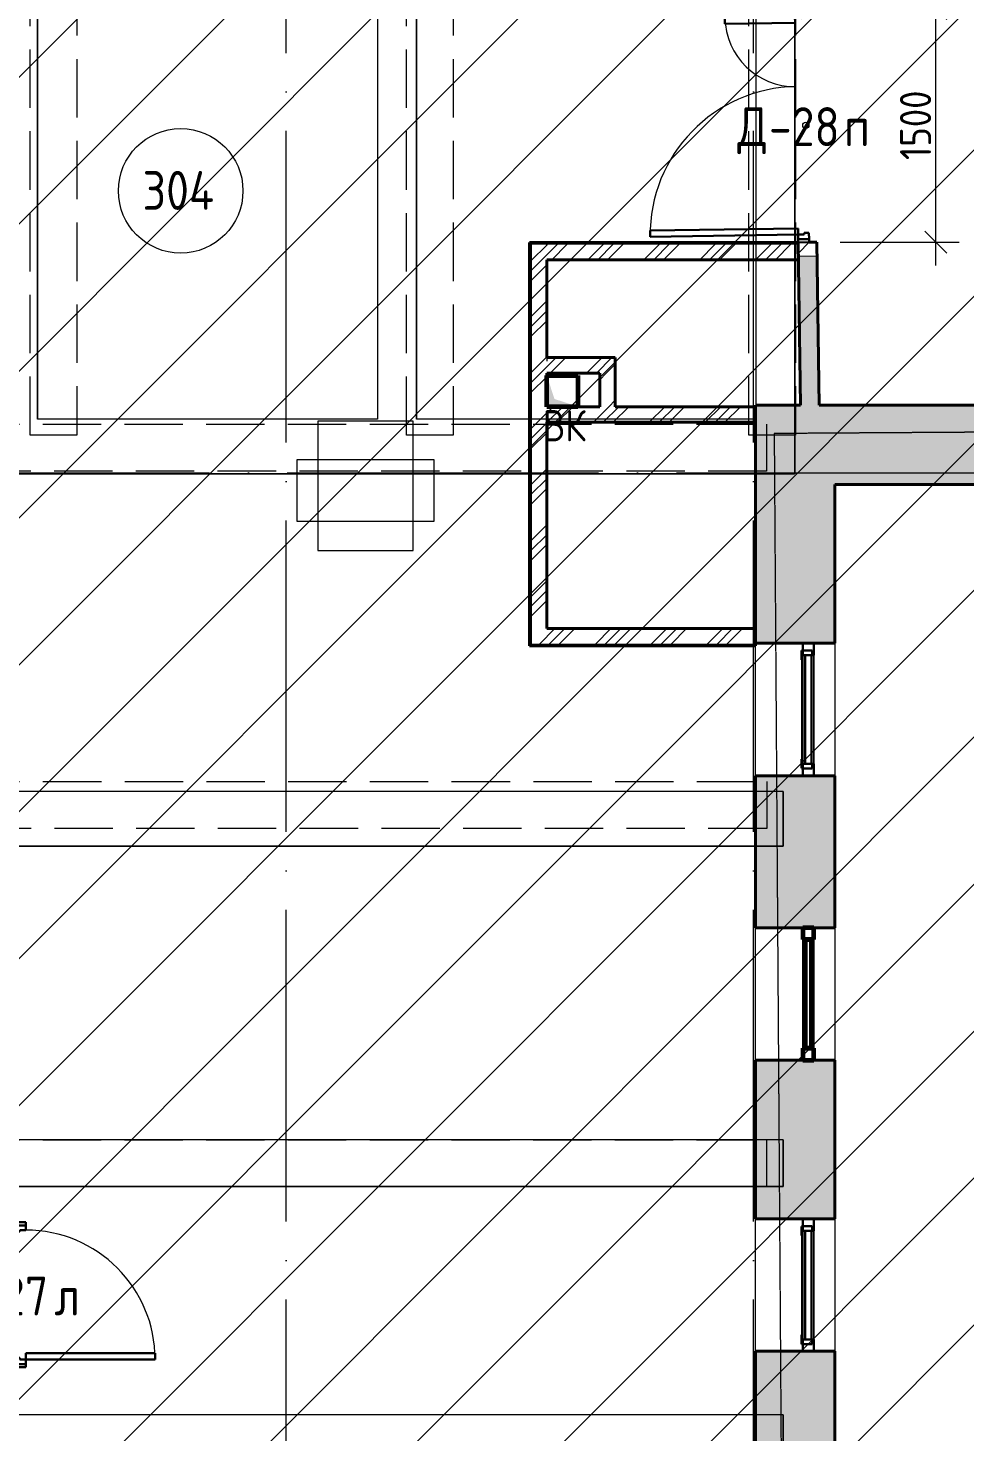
# Model space of a CAD drawing. Header units: millimetres. Extents: x -269164 to 430575, y -569542 to 36130.
# Drawn here: x 222934 to 228952, y -428171 to -419159 of the extents above; entities that cross this region are included whole.
import ezdxf

# ---------------------------------------------------------------- set-up
doc = ezdxf.new("R2010")
doc.units = ezdxf.units.MM
for name, pattern in [('ADSK_Линия сетки', [25, 20, -2.5, 0, -2.5]), ('ADSK_Сверху', [4.5, 3, -1.5]), ('GOST2.303 4', [7, 5, -2, 0])]:
    doc.linetypes.add(name, pattern=pattern)
for name, color, linetype, lineweight in [('_ Окна', 7, 'Continuous', 30), ('Аннотация', 7, 'Continuous', 9), ('Витраж', 7, 'Continuous', 18), ('Двери', 7, 'Continuous', 18), ('Каркас', 7, 'Continuous', 18), ('Марки дверей', 7, 'Continuous', 20), ('Марки помещений', 7, 'Continuous', 20), ('Окна', 7, 'Continuous', 18), ('Оси', 7, 'Continuous', 9), ('Панели витража', 7, 'Continuous', 18), ('Перекрытие', 7, 'Continuous', 18), ('Размеры', 7, 'Continuous', 9), ('Стены внутренние', 7, 'Continuous', 18), ('Стены наружные', 7, 'Continuous', 18), ('Стены штриховка', 7, 'Continuous', 18), ('Узлы', 7, 'Continuous', 18)]:
    doc.layers.add(name, color=color, linetype=linetype, lineweight=lineweight)
doc.layers.add('Линии', color=7, linetype='Continuous', lineweight=9, true_color=0x00a600)
doc.styles.add('GOST Common', font='GOST_Common.ttf', dxfattribs={"width": 0.9, "height": 200})
doc.styles.add('GOST Common_1', font='GOST_Common.ttf', dxfattribs={"width": 0.9, "height": 350})
doc.styles.add('GOST Common_2', font='GOST_Common.ttf', dxfattribs={"width": 0.9, "height": 250})
doc.dimstyles.new('ADSK_Основной_2_мм_Округление_до_1_мм', dxfattribs={"dimscale": 304.8, "dimtxt": 201.142999, "dimasz": 0.463911, "dimexe": 0.492126, "dimexo": 0.492126, "dimgap": 0.098425, "dimtad": 1, "dimdec": 0, "dimdsep": 46, "dimtxsty": 'GOST Common', "dimblk1": 'OBLIQUE', "dimblk2": 'OBLIQUE', "dimsah": 1, "dimcen": 0.09, "dimdle": 0.492126, "dimazin": 2, "dimtfac": 1, "dimtdec": 4, "dimtix": 1, "dimtmove": 0, "dimatfit": 3, "dimfxl": 1, "dimtvp": 1, "dimtolj": 1, "dimtzin": 0, "dimlwd": 20, "dimlwe": 20, "dimarcsym": 2})
pattern_1 = [(45, (178182.9, -430621.92), (-179.6051, 179.6051), []), (45, (178246.4, -430621.92), (0, 359.2102), []), (45, (178119.4, -430621.92), (0, 359.2102), [])]

# ---------------------------------------------------------------- blocks, each defined once
blk = doc.blocks.new('ADSK_БалкаЖБ_Прямоугольная - 350х340мм-851147-03 План 3-го этажа маркировочный')
at = {"layer": 'Каркас', "color": 253, "linetype": 'ADSK_Сверху', "true_color": 0xaaaaaa}
for p, q in [((-3639.3, 175), (-3639.3, -175)), ((-3639.3, 175), (3639.3, 175)), ((3639.3, -175), (3639.3, 175)), ((-3639.3, -175), (3639.3, -175))]:
    blk.add_line(p, q, dxfattribs=at)
at = {"layer": 'Каркас', "color": 253, "linetype": 'ADSK_Сверху', "true_color": 0xb2b2b2}
for p, q in [((-3639.3, -175), (-3639.3, 175)), ((3639.3, 175), (-3639.3, 175)), ((3639.3, 175), (3639.3, -146.9)), ((-3639.3, -175), (3590, -175))]:
    blk.add_line(p, q, dxfattribs=at)
blk = doc.blocks.new('Витраж-тент со смещением вовне - 60мм 30 сдвиг-2062299-03 План 3-го этажа маркировочный')
at = {"layer": '_ Окна', "color": 253, "linetype": 'ADSK_Сверху', "true_color": 0xaaaaaa}
for p, q in [((-379, 25), (-379, -45)), ((-379, 25), (-349, 25)), ((-379, -45), (-379, 25)), ((379, 25), (349, 25)), ((379, -45), (379, 25)), ((379, -45), (379, 25)), ((-319, -45), (-379, -45)), ((-319, -35), (-319, -45)), ((319, -35), (319, -45)), ((319, -45), (379, -45))]:
    blk.add_line(p, q, dxfattribs=at)
at = {"layer": 'Окна', "color": 253, "linetype": 'ADSK_Сверху', "true_color": 0xaaaaaa}
blk.add_line((-319, -45), (319, -45), dxfattribs=at)
blk = doc.blocks.new('Прямоугольный импост - 70х20_56мм-1425354-03 План 3-го этажа маркировочный')
at = {"layer": 'Витраж', "color": 253, "linetype": 'ADSK_Сверху', "true_color": 0xaaaaaa}
for p, q in [((465.8, 2156.6), (395.8, 2156.6)), ((395.8, 2080.6), (395.8, 2156.6)), ((465.8, 2080.6), (465.8, 2156.6)), ((395.8, 1306.6), (395.8, 1382.6)), ((465.8, 1306.6), (465.8, 1382.6)), ((395.8, 1306.6), (465.8, 1306.6))]:
    blk.add_line(p, q, dxfattribs=at)
blk = doc.blocks.new('Прямоугольный импост - 70х20_56мм-1257200-03 План 3-го этажа маркировочный')
at = {"layer": 'Витраж', "color": 253, "linetype": 'ADSK_Сверху', "true_color": 0xaaaaaa}
for p, q in [((-76, 35), (0, 35)), ((0, 35), (0, -35)), ((0, -35), (-76, -35))]:
    blk.add_line(p, q, dxfattribs=at)
blk = doc.blocks.new('Прямоугольный импост - 70х20_56мм-1257201-03 План 3-го этажа маркировочный')
at = {"layer": 'Витраж', "color": 253, "linetype": 'ADSK_Сверху', "true_color": 0xaaaaaa}
for p, q in [((0, 35), (-76, 35)), ((0, -35), (0, 35)), ((-76, -35), (0, -35))]:
    blk.add_line(p, q, dxfattribs=at)
blk = doc.blocks.new('Прямоугольный импост - 70х60мм-1425356-03 План 3-го этажа маркировочный')
at = {"layer": 'Витраж', "color": 253, "linetype": 'ADSK_Сверху', "true_color": 0xaaaaaa}
for p, q in [((465.8, 2080.6), (395.8, 2080.6)), ((395.8, 1382.6), (395.8, 2080.6)), ((465.8, 1382.6), (465.8, 2080.6)), ((395.8, 1382.6), (465.8, 1382.6))]:
    blk.add_line(p, q, dxfattribs=at)
blk = doc.blocks.new('Системная панель - _AR_Стекло_40мм_привязка по центру-2062298-03 План 3-го этажа маркировочный')
at = {"layer": 'Панели витража', "lineweight": 30}
for p, q in [((349, 20), (-349, 20)), ((-349, 20), (-349, -20)), ((349, -20), (349, 20)), ((-349, -20), (349, -20))]:
    blk.add_line(p, q, dxfattribs=at)
blk = doc.blocks.new('Прямоугольный импост - 70х40_56мм-V75-03 План 3-го этажа маркировочный')
at = {"layer": 'Витраж'}
for p, q in [((11136.3, 14089), (11136.3, 14787)), ((11206.3, 14089), (11206.3, 14787))]:
    blk.add_line(p, q, dxfattribs=at)
blk = doc.blocks.new('Прямоугольный импост - 70х20_56мм-V105-03 План 3-го этажа маркировочный')
at = {"layer": 'Витраж', "lineweight": 30}
for p, q in [((-76, 35), (0, 35)), ((-76, -35), (-76, 35)), ((0, 35), (0, -35)), ((0, -35), (-76, -35))]:
    blk.add_line(p, q, dxfattribs=at)
blk = doc.blocks.new('Прямоугольный импост - 70х20_56мм-V106-03 План 3-го этажа маркировочный')
at = {"layer": 'Витраж', "lineweight": 30}
for p, q in [((0, 35), (-76, 35)), ((-76, 35), (-76, -35)), ((0, -35), (0, 35)), ((-76, -35), (0, -35))]:
    blk.add_line(p, q, dxfattribs=at)
blk = doc.blocks.new('Системная панель - _AR_Стекло_40мм_привязка по центру-V107-03 План 3-го этажа маркировочный')
at = {"layer": 'Панели витража', "color": 1, "lineweight": 60, "true_color": 0xff0000}
for p, q in [((349, 20), (-349, 20)), ((-349, 20), (-349, -20)), ((349, -20), (349, 20)), ((-349, -20), (349, -20))]:
    blk.add_line(p, q, dxfattribs=at)
blk = doc.blocks.new('Прямоугольный импост - 70х40_56мм-1425355-03 План 3-го этажа маркировочный')
at = {"layer": 'Витраж'}
for p, q in [((395.8, 2080.6), (395.8, 1382.6)), ((465.8, 2080.6), (465.8, 1382.6))]:
    blk.add_line(p, q, dxfattribs=at)
blk = doc.blocks.new('Прямоугольный импост - 70х20_56мм-V108-03 План 3-го этажа маркировочный')
at = {"layer": 'Витраж', "color": 1, "lineweight": 60, "true_color": 0xff0000}
for p, q in [((-76, 35), (0, 35)), ((-76, -35), (-76, 35)), ((0, 35), (0, -35)), ((0, -35), (-76, -35))]:
    blk.add_line(p, q, dxfattribs=at)
blk = doc.blocks.new('Прямоугольный импост - 70х20_56мм-V109-03 План 3-го этажа маркировочный')
at = {"layer": 'Витраж', "color": 1, "lineweight": 60, "true_color": 0xff0000}
for p, q in [((0, 35), (-76, 35)), ((-76, 35), (-76, -35)), ((0, -35), (0, 35)), ((-76, -35), (0, -35))]:
    blk.add_line(p, q, dxfattribs=at)
blk = doc.blocks.new('AC_Дверь_Однопольная - Д-27л 930х2200h-1983253-03 План 3-го этажа маркировочный')
at = {"layer": 'Двери', "lineweight": 30}
for p, q in [((415, 892), (375, 892)), ((375, 892), (375, 62)), ((415, 62), (415, 892)), ((-445, 62), (-465, 62)), ((-465, 62), (-465, -8)), ((-415, 62), (-445, 62)), ((-445, 62), (-445, -8)), ((-445, -8), (-445, 62)), ((-415, 22), (-415, 62)), ((-405, 22), (-415, 22)), ((-405, -8), (-405, 22)), ((375, 62), (415, 62)), ((415, 22), (405, 22)), ((405, 22), (405, -8)), ((445, 62), (415, 62)), ((415, 62), (415, 22)), ((445, -8), (445, 62)), ((465, 62), (445, 62)), ((445, 62), (445, -8)), ((465, -8), (465, 62)), ((-465, -8), (-445, -8)), ((-445, -8), (-405, -8)), ((405, -8), (445, -8)), ((445, -8), (465, -8))]:
    blk.add_line(p, q, dxfattribs=at)
at = {"layer": 'Двери'}
blk.add_arc((415, 62), 830, 90, 180, dxfattribs=at)
blk = doc.blocks.new('AC_Дверь_Двупольная - Д-28п 1500х2200h-V113-03 План 3-го этажа маркировочный')
at = {"layer": 'Двери', "lineweight": 30}
for p, q in [((-700, 1010), (-660, 1010)), ((-700, 60), (-700, 1010)), ((-660, 1010), (-660, 60)), ((700, 510), (660, 510)), ((660, 510), (660, 60)), ((700, 60), (700, 510)), ((-750, 60), (-730, 60)), ((-750, -10), (-750, 60)), ((-730, 60), (-700, 60)), ((-730, -10), (-730, 60)), ((-730, 60), (-730, -10)), ((-660, 60), (-700, 60)), ((-700, 60), (-700, 20)), ((-700, 20), (-690, 20)), ((-690, 20), (-690, -10)), ((660, 60), (700, 60)), ((700, 20), (690, 20)), ((690, 20), (690, -10)), ((730, 60), (700, 60)), ((700, 60), (700, 20)), ((730, -10), (730, 60)), ((750, 60), (730, 60)), ((730, 60), (730, -10)), ((750, -10), (750, 60)), ((-730, -10), (-750, -10)), ((-690, -10), (-730, -10)), ((690, -10), (730, -10)), ((730, -10), (750, -10))]:
    blk.add_line(p, q, dxfattribs=at)
at = {"layer": 'Двери'}
for centre, radius, start, end in [((-700, 60), 950, 360, 90), ((700, 60), 450, 90, 180)]:
    blk.add_arc(centre, radius, start, end, dxfattribs=at)
blk = doc.blocks.new('ADSK_Марка_Помещение_ОдноЗначение - Номер-247393-03 План 3-го этажа маркировочный')
at = {"layer": 'Марки помещений'}
blk.add_circle((0, 0), 4, dxfattribs=at)
blk = doc.blocks.new('ADSK_Марка_Дверь - Типоразмер_ADSK_Марка-58376-03 План 3-го этажа маркировочный')
at = {"layer": 'Марки дверей', "lineweight": 9}
blk.add_circle((0, 0), 0.2, dxfattribs=at)
blk = doc.blocks.new('_Oblique')
at = {"color": 0, "linetype": 'ByBlock', "lineweight": -2}
blk.add_line((-0.5, -0.5), (0.5, 0.5), dxfattribs=at)
blk = doc.blocks.new('*D10015')
at = {"layer": 'Defpoints', "color": 0, "lineweight": 40, "transparency": 16777216}
for p in [(227978.9, -419033.6), (228764.3, -419033.6), (228000.6, -420533.4)]:
    blk.add_point(p, dxfattribs=at)
at = {"layer": 'Размеры', "color": 0, "lineweight": 20, "transparency": 16777216}
for p, q in [((228764.3, -420683.4), (228764.3, -418883.6)), ((228128.9, -419033.6), (228914.3, -419033.6)), ((228150.6, -420533.4), (228914.3, -420533.4))]:
    blk.add_line(p, q, dxfattribs=at)
at = {"layer": 'Размеры', "color": 0, "lineweight": 20, "transparency": 16777216, "xscale": 141.4, "yscale": 141.4, "zscale": 141.4}
for p, rotation in [((228764.3, -419033.6), 90), ((228764.3, -420533.4), 270)]:
    blk.add_blockref('_Oblique', p, dxfattribs=dict(at, rotation=rotation))
at = {"layer": 'Размеры', "color": 0, "lineweight": 20, "transparency": 16777216, "insert": (228634.3, -419783.5), "char_height": 200, "width": 560.473, "attachment_point": 5, "rotation": 90, "style": 'GOST Common'}
blk.add_mtext('\\A1;1500', dxfattribs=at)

msp = doc.modelspace()

# ---------------------------------------------------------------- hatches: boundary and pattern name
at = {"lineweight": 13, "true_color": 0x636466}
h = msp.add_hatch(dxfattribs=at)
h.set_pattern_fill('ANSI31', color=251, scale=210)
h.set_pattern_definition([(45, (-1914008.9, -109463.3), (-471.46345, 471.46345), [])])
h.paths.add_polyline_path([(234958.19, -379662.32), (191467.82, -379662.32), (191467.82, -437206.01), (234958.19, -437206.01)])
at = {"layer": 'Стены внутренние', "true_color": 0xc0c0c0}
h = msp.add_hatch(color=9, dxfattribs=at)
h.paths.add_polyline_path([(228015.82, -421579.62), (228001.96, -420624.19), (227881.98, -420625.93), (227895.81, -421579.62)])
h.paths.add_polyline_path([(227858.91, -419035.3), (227978.89, -419033.56), (227963.98, -418005.36), (227844, -418007.1), (227858.88, -419033.56)])
at = {"layer": 'Стены внутренние', "lineweight": 9}
h = msp.add_hatch(dxfattribs=at)
h.set_pattern_fill('FP_1', color=256, style=0, pattern_type=2)
h.set_pattern_definition(pattern_1)
h.paths.add_polyline_path([(226165.75, -423013.59), (226265.75, -423013.59), (226265.75, -420547.14), (226165.75, -420547.14), (226165.75, -422969)])
h = msp.add_hatch(dxfattribs=at)
h.set_pattern_fill('FP_1', color=256, style=0, pattern_type=2)
h.set_pattern_definition(pattern_1)
h.paths.add_polyline_path([(227882.28, -420647.14), (227880.83, -420547.14), (226265.75, -420547.14), (226265.75, -420647.14), (227881.98, -420647.14)])
h = msp.add_hatch(dxfattribs=at)
h.set_pattern_fill('FP_2', color=256, style=0, pattern_type=2)
h.set_pattern_definition([(45, (178182.9, -430621.92), (-117.8655, 117.8655), []), (45, (178261.48, -430621.92), (-117.8655, 117.8655), [])])
h.paths.add_polyline_path([(227881.98, -420625.93), (228001.96, -420624.19), (228000.65, -420533.4), (227880.66, -420535.14), (227881.95, -420624.19)])
h = msp.add_hatch(dxfattribs=at)
h.set_pattern_fill('FP_1', color=256, style=0, pattern_type=2)
h.set_pattern_definition(pattern_1)
h.paths.add_polyline_path([(226265.75, -421374.51), (226705.75, -421374.51), (226705.75, -421274.51), (226265.75, -421274.51)])
h = msp.add_hatch(dxfattribs=at)
h.set_pattern_fill('FP_1', color=256, style=0, pattern_type=2)
h.set_pattern_definition(pattern_1)
h.paths.add_polyline_path([(226705.75, -421589.56), (226705.75, -421374.51), (226605.75, -421374.51), (226605.75, -421589.56)])
h = msp.add_hatch(dxfattribs=at)
h.set_pattern_fill('FP_1', color=256, style=0, pattern_type=2)
h.set_pattern_definition(pattern_1)
h.paths.add_polyline_path([(226924.79, -421689.56), (227606.31, -421689.56), (227606.31, -421589.56), (226265.75, -421589.56), (226265.75, -421689.56), (226465.75, -421689.56)])
h = msp.add_hatch(dxfattribs=at)
h.set_pattern_fill('FP_1', color=256, style=0, pattern_type=2)
h.set_pattern_definition(pattern_1)
h.paths.add_polyline_path([(227606.31, -423113.59), (227606.31, -423013.59), (226165.75, -423013.59), (226165.75, -423113.59), (226924.79, -423113.59)])
at = {"layer": 'Стены наружные', "true_color": 0xc0c0c0}
h = msp.add_hatch(color=9, dxfattribs=at)
h.paths.add_polyline_path([(228116.31, -430471.69), (228116.31, -429485.25), (227606.31, -429485.25), (227606.31, -430471.69), (227898.08, -430471.69)])
h.paths.add_polyline_path([(227606.31, -428635.25), (228116.31, -428635.25), (228116.31, -427653.25), (227606.31, -427653.25), (227606.31, -427941.08)])
h.paths.add_polyline_path([(227800.08, -426803.25), (228116.31, -426803.25), (228116.31, -425784.2), (227606.31, -425784.2), (227606.31, -426803.25), (227775.92, -426803.25)])
h.paths.add_polyline_path([(227762.35, -424934.2), (228116.31, -424934.2), (228116.31, -423958.64), (227606.31, -423958.64), (227606.31, -424934.2)])
h.paths.add_polyline_path([(228116.31, -423108.64), (228116.31, -421579.62), (227606.31, -421579.62), (227606.31, -423108.64), (227800.08, -423108.64)])
msp.add_hatch(color=9, dxfattribs=at).paths.add_polyline_path([(234396.86, -422089.62), (234396.86, -421579.62), (228116.31, -421579.62), (228116.31, -422089.62), (234058.31, -422089.62)])
at = {"layer": 'Узлы', "true_color": 0x808080}
msp.add_hatch(color=8, dxfattribs=at).paths.add_polyline_path([(226315.25, -421589.56), (226465.75, -421589.56), (226315.25, -421540.06), (226265.75, -421389.56), (226265.75, -421589.56)])

# ---------------------------------------------------------------- linework, layer by layer
at = {"layer": 'Каркас', "color": 253, "linetype": 'ADSK_Сверху', "true_color": 0xb2b2b2}
for p, q in [((227608.51, -418010.25), (227608.51, -421670.7)), ((222995.32, -421670.7), (222995.32, -418072.87)), ((225178.51, -418043.24), (225178.51, -421670.7)), ((225428.51, -421670.7), (225428.51, -418039.84)), ((227858.51, -421670.7), (227858.51, -418918.27)), ((225178.51, -421670.7), (222995.32, -421670.7)), ((227608.51, -421670.7), (225428.51, -421670.7)), ((227858.51, -422020.7), (227858.51, -421670.7)), ((220698.91, -422020.7), (227858.51, -422020.7)), ((227783.71, -424060.26), (220701.39, -424060.26)), ((227783.71, -424060.26), (227783.71, -424410.26)), ((220703.99, -424410.26), (227783.71, -424410.26)), ((227783.71, -426295.13), (220718.02, -426295.13)), ((227783.71, -426295.13), (227783.71, -426595.13)), ((220720.26, -426595.13), (227783.71, -426595.13))]:
    msp.add_line(p, q, dxfattribs=at)
at = {"layer": 'Каркас', "color": 253, "linetype": 'ADSK_Сверху', "true_color": 0xaaaaaa}
for p, q in [((227608.51, -418010.25), (227608.51, -421670.7)), ((222995.32, -418072.87), (222995.32, -421670.7)), ((225178.51, -418043.24), (225178.51, -421670.7)), ((225428.51, -418039.84), (225428.51, -421670.7)), ((227858.51, -418918.27), (227858.51, -421670.7)), ((225178.51, -421670.7), (222995.32, -421670.7)), ((227608.51, -421670.7), (225428.51, -421670.7)), ((227858.51, -421670.7), (227858.51, -422020.7)), ((227858.51, -422020.7), (220698.91, -422020.7)), ((227783.71, -424060.26), (220701.39, -424060.26)), ((227783.71, -424410.26), (227783.71, -424060.26)), ((227783.71, -424410.26), (220703.99, -424410.26)), ((227783.71, -426295.13), (220718.02, -426295.13)), ((227783.71, -426595.13), (227783.71, -426295.13)), ((227783.71, -426595.13), (220720.26, -426595.13))]:
    msp.add_line(p, q, dxfattribs=at)
at = {"layer": 'Каркас', "color": 30, "linetype": 'GOST2.303 4', "ltscale": 75, "true_color": 0xf26722}
for points in [[(223247.62, -417782.89), (223247.62, -421771.64), (222947.62, -421771.64), (222948.15, -417782.89)], [(225664.99, -417782.89), (225664.99, -421771.64), (225364.99, -421771.64), (225365.52, -417782.89)], [(227862.62, -417782.89), (227862.62, -421771.64), (227562.62, -421771.64), (227563.15, -417782.89)]]:
    msp.add_lwpolyline(points, close=True, dxfattribs=at)
for points in [[(220403.14, -421702.78), (227676.77, -421702.78), (227676.77, -422002.78), (220403.14, -422002.78), (220403.14, -421702.78)], [(220404.69, -423996.6), (227678.32, -423996.6), (227678.32, -424296.6), (220404.69, -424296.6), (220404.69, -423996.6)], [(220403.14, -426296.6), (227676.77, -426296.6), (227676.77, -426596.6), (220403.14, -426596.6), (220403.14, -426296.6)]]:
    msp.add_lwpolyline(points, dxfattribs=at)
at = {"layer": 'Линии', "lineweight": 60}
for p, q in [((226265.75, -421389.56), (226465.75, -421389.56)), ((226265.75, -421589.56), (226265.75, -421389.56)), ((226465.75, -421389.56), (226465.75, -421589.56)), ((226465.75, -421589.56), (226265.75, -421589.56))]:
    msp.add_line(p, q, dxfattribs=at)
at = {"layer": 'Оси', "linetype": 'ADSK_Линия сетки', "ltscale": 100}
for p, q in [((224592.82, -439320.18), (224592.82, -386087.13)), ((227592.82, -439320.18), (227592.82, -386087.13)), ((167096.68, -422015.13), (235324.62, -422015.13))]:
    msp.add_line(p, q, dxfattribs=at)
at = {"layer": 'Перекрытие', "color": 9, "linetype": 'ADSK_Сверху', "true_color": 0xaad4d4}
for p, q in [((224796.13, -421682.17), (224796.13, -422513.58)), ((225406.59, -422513.58), (225406.59, -421682.17)), ((234046.61, -421721.97), (227726.35, -421762.04)), ((227726.35, -421762.04), (227783.18, -430131.39)), ((224796.13, -422513.58), (225406.59, -422513.58))]:
    msp.add_line(p, q, dxfattribs=at)
at = {"layer": 'Перекрытие', "color": 254, "linetype": 'ADSK_Сверху', "true_color": 0xb2d8d8}
msp.add_line((225406.59, -421682.17), (224796.13, -421682.17), dxfattribs=at)
at = {"layer": 'Перекрытие', "color": 136, "true_color": 0x008080}
for p, q in [((224662.64, -421928.77), (225540.55, -421928.77)), ((224662.64, -422325.81), (224662.64, -421928.77)), ((225540.55, -421928.77), (225540.55, -422325.81)), ((225540.55, -422325.81), (224662.64, -422325.81))]:
    msp.add_line(p, q, dxfattribs=at)
at = {"layer": 'Стены внутренние', "lineweight": 40}
for p, q in [((226153.75, -420535.14), (226153.75, -423125.59)), ((227880.66, -420535.14), (226153.75, -420535.14)), ((227880.66, -420535.14), (227895.81, -421579.62)), ((228000.65, -420533.4), (227950.65, -420534.13)), ((228015.82, -421579.62), (228000.65, -420533.4)), ((226265.75, -421274.51), (226265.75, -420647.14)), ((226265.75, -420647.14), (227882.28, -420647.14)), ((226705.75, -421274.51), (226265.75, -421274.51)), ((226705.75, -421589.56), (226705.75, -421274.51)), ((226265.75, -421589.56), (226265.75, -421374.51)), ((226265.75, -421374.51), (226605.75, -421374.51)), ((226605.75, -421374.51), (226605.75, -421589.56)), ((226605.75, -421589.56), (226265.75, -421589.56)), ((227606.31, -421589.56), (226705.75, -421589.56)), ((226265.75, -423013.59), (226265.75, -421689.56)), ((226265.75, -421689.56), (227606.31, -421689.56)), ((227606.31, -423013.59), (226265.75, -423013.59)), ((227606.31, -423125.59), (227606.31, -423013.59)), ((226153.75, -423125.59), (227606.31, -423125.59))]:
    msp.add_line(p, q, dxfattribs=at)
at = {"layer": 'Стены внутренние'}
msp.add_line((228001.96, -420624.19), (227881.98, -420625.93), dxfattribs=at)
at = {"layer": 'Стены наружные', "lineweight": 40}
for p, q in [((227895.81, -421579.62), (227606.31, -421579.62)), ((227606.31, -421579.62), (227606.31, -423013.59)), ((233886.86, -421579.62), (228015.82, -421579.62)), ((228116.31, -423108.64), (228116.31, -422089.62)), ((228116.31, -422089.62), (234396.86, -422089.62)), ((227606.31, -423108.64), (228116.31, -423108.64)), ((228116.31, -423958.64), (227606.31, -423958.64)), ((227606.31, -423958.64), (227606.31, -424934.2)), ((228116.31, -424934.2), (228116.31, -423958.64)), ((227606.31, -424934.2), (228116.31, -424934.2)), ((228116.31, -425784.2), (227606.31, -425784.2)), ((227606.31, -425784.2), (227606.31, -426803.25)), ((228116.31, -426803.25), (228116.31, -425784.2)), ((227606.31, -426803.25), (228116.31, -426803.25)), ((228116.31, -427653.25), (227606.31, -427653.25)), ((227606.31, -427653.25), (227606.31, -428635.25)), ((228116.31, -428635.25), (228116.31, -427653.25))]:
    msp.add_line(p, q, dxfattribs=at)
at = {"layer": 'Стены наружные'}
for p, q in [((227606.31, -423958.64), (227606.31, -423125.59)), ((228116.31, -423108.64), (228116.31, -423958.64)), ((227606.31, -425784.2), (227606.31, -424934.2)), ((228116.31, -424934.2), (228116.31, -425784.2)), ((227606.31, -427653.25), (227606.31, -426803.25)), ((228116.31, -426803.25), (228116.31, -427653.25))]:
    msp.add_line(p, q, dxfattribs=at)
at = {"layer": 'Стены штриховка'}
for p, q in [((227880.69, -420537.14), (226153.75, -420537.14)), ((226155.75, -420535.14), (226155.75, -423125.59)), ((226165.75, -420537.14), (226165.75, -420535.14)), ((226165.75, -420547.14), (226165.75, -423113.59)), ((227880.83, -420547.14), (226165.75, -420547.14)), ((226155.75, -423113.59), (226153.75, -423113.59)), ((226153.75, -423123.59), (227606.31, -423123.59)), ((226165.75, -423113.59), (227606.31, -423113.59))]:
    msp.add_line(p, q, dxfattribs=at)
at = {"layer": 'Узлы', "color": 30, "true_color": 0xf26722}
msp.add_line((226265.75, -420647.08), (226265.75, -421297.08), dxfattribs=at)

# ---------------------------------------------------------------- block references
at = {"layer": '_ Окна', "color": 253, "linetype": 'ADSK_Сверху', "true_color": 0xaaaaaa, "rotation": 270.0000000000003}
for p in [(227946.31, -423533.64), (227946.31, -427228.25)]:
    msp.add_blockref('Витраж-тент со смещением вовне - 60мм 30 сдвиг-2062299-03 План 3-го этажа маркировочный', p, dxfattribs=at)
at = {"layer": 'Витраж', "color": 253, "linetype": 'ADSK_Сверху', "true_color": 0xaaaaaa}
for name, p, rotation in [('Прямоугольный импост - 70х20_56мм-1425354-03 План 3-го этажа маркировочный', (228377.1, -421801.99), 180), ('Прямоугольный импост - 70х20_56мм-1257201-03 План 3-го этажа маркировочный', (227946.31, -423108.64), 90.00000000000031), ('Прямоугольный импост - 70х60мм-1425356-03 План 3-го этажа маркировочный', (228377.1, -421801.99), 180), ('Прямоугольный импост - 70х20_56мм-1425354-03 План 3-го этажа маркировочный', (228377.1, -423627.56), 180), ('Прямоугольный импост - 70х20_56мм-1257201-03 План 3-го этажа маркировочный', (227946.31, -424934.2), 90.00000000000031), ('Прямоугольный импост - 70х60мм-1425356-03 План 3-го этажа маркировочный', (228377.1, -423627.56), 180), ('Прямоугольный импост - 70х20_56мм-1425354-03 План 3-го этажа маркировочный', (228377.1, -425496.6), 180), ('Прямоугольный импост - 70х20_56мм-1257201-03 План 3-го этажа маркировочный', (227946.31, -426803.25), 90.00000000000031), ('Прямоугольный импост - 70х60мм-1425356-03 План 3-го этажа маркировочный', (228377.1, -425496.6), 180)]:
    msp.add_blockref(name, p, dxfattribs=dict(at, rotation=rotation))
at = {"layer": 'Витраж'}
for name, p, rotation in [('Прямоугольный импост - 70х20_56мм-V106-03 План 3-го этажа маркировочный', (227946.31, -423108.64), 90.00000000000031), ('Прямоугольный импост - 70х20_56мм-V109-03 План 3-го этажа маркировочный', (227946.31, -424934.2), 90.00000000000031), ('Прямоугольный импост - 70х40_56мм-1425355-03 План 3-го этажа маркировочный', (228377.1, -423627.56), 180), ('Прямоугольный импост - 70х20_56мм-V106-03 План 3-го этажа маркировочный', (227946.31, -426803.25), 90.00000000000031)]:
    msp.add_blockref(name, p, dxfattribs=dict(at, rotation=rotation))
for p in [(216774.99, -437971.61), (216774.99, -441666.22)]:
    msp.add_blockref('Прямоугольный импост - 70х40_56мм-V75-03 План 3-го этажа маркировочный', p, dxfattribs=at)
at = {"layer": 'Витраж', "color": 253, "linetype": 'ADSK_Сверху', "true_color": 0xaaaaaa, "extrusion": (0, 0, -1), "rotation": 269.9999999999997}
for p in [(-227946.31, -423958.64), (-227946.31, -425784.2), (-227946.31, -427653.25)]:
    msp.add_blockref('Прямоугольный импост - 70х20_56мм-1257200-03 План 3-го этажа маркировочный', p, dxfattribs=at)
at = {"layer": 'Витраж', "extrusion": (0, 0, -1), "rotation": 269.9999999999997}
for name, p in [('Прямоугольный импост - 70х20_56мм-V105-03 План 3-го этажа маркировочный', (-227946.31, -423958.64)), ('Прямоугольный импост - 70х20_56мм-V108-03 План 3-го этажа маркировочный', (-227946.31, -425784.2)), ('Прямоугольный импост - 70х20_56мм-V105-03 План 3-го этажа маркировочный', (-227946.31, -427653.25))]:
    msp.add_blockref(name, p, dxfattribs=at)
at = {"layer": 'Двери'}
for name, p, rotation in [('AC_Дверь_Двупольная - Д-28п 1500х2200h-V113-03 План 3-го этажа маркировочный', (227929.78, -419784.35), 90.83089680507334), ('AC_Дверь_Однопольная - Д-27л 930х2200h-1983253-03 План 3-го этажа маркировочный', (222858.25, -427290.13), 269.9999999999999)]:
    msp.add_blockref(name, p, dxfattribs=dict(at, rotation=rotation))
at = {"layer": 'Каркас', "color": 253, "linetype": 'ADSK_Сверху', "true_color": 0xaaaaaa, "rotation": 180}
msp.add_blockref('ADSK_БалкаЖБ_Прямоугольная - 350х340мм-851147-03 План 3-го этажа маркировочный', (224144.43, -428235.26), dxfattribs=at)
at = {"layer": 'Марки дверей', "xscale": 99.99999999999993, "yscale": 99.99999999999993, "zscale": 99.99999999999993}
msp.add_blockref('ADSK_Марка_Дверь - Типоразмер_ADSK_Марка-58376-03 План 3-го этажа маркировочный', (227929.78, -419784.35), dxfattribs=at)
at = {"layer": 'Марки помещений', "xscale": 99.99999999999993, "yscale": 99.99999999999993, "zscale": 99.99999999999993}
msp.add_blockref('ADSK_Марка_Помещение_ОдноЗначение - Номер-247393-03 План 3-го этажа маркировочный', (223914.31, -420204.32), dxfattribs=at)
at = {"layer": 'Панели витража', "rotation": 270.0000000000003}
for name, p in [('Системная панель - _AR_Стекло_40мм_привязка по центру-2062298-03 План 3-го этажа маркировочный', (227946.31, -423533.64)), ('Системная панель - _AR_Стекло_40мм_привязка по центру-V107-03 План 3-го этажа маркировочный', (227946.31, -425359.2)), ('Системная панель - _AR_Стекло_40мм_привязка по центру-2062298-03 План 3-го этажа маркировочный', (227946.31, -427228.25))]:
    msp.add_blockref(name, p, dxfattribs=at)

# ---------------------------------------------------------------- texts
at = {"layer": 'Аннотация', "insert": (226240.07, -421611.54), "char_height": 200, "width": 360.7594, "attachment_point": 1, "style": 'GOST Common_1'}
msp.add_mtext('ВК', dxfattribs=at)
at = {"layer": 'Марки дверей', "lineweight": 9, "char_height": 250, "attachment_point": 1, "style": 'GOST Common_2'}
for s, insert, width in [('\\fGOST Common|b0|i0|c204|p34|;\\W.9;Д', (227489.95, -419667.34), 245.3164), ('-28', (227692.35, -419667.34), 584.4302), ('\\fGOST Common|b0|i0|c204|p34|;\\W.9;п', (228174.56, -419667.34), 194.8101), ('-27', (222620.83, -427173.12), 584.4302), ('\\fGOST Common|b0|i0|c204|p34|;\\W.9;л', (223103.03, -427173.12), 194.8101)]:
    msp.add_mtext(s, dxfattribs=dict(at, insert=insert, width=width))
at = {"layer": 'Марки помещений', "lineweight": 9, "insert": (223669.5, -420076.6), "char_height": 250, "width": 606.0757, "attachment_point": 1, "style": 'GOST Common_2'}
msp.add_mtext('304', dxfattribs=at)

# ---------------------------------------------------------------- dimensions: what is measured, and where the dimension line sits
at = {"layer": 'Размеры', "lineweight": 20}
dim = msp.add_linear_dim(base=(228764.28, -419033.56), p1=(228000.65, -420533.4), p2=(227978.89, -419033.56), angle=90, dimstyle='ADSK_Основной_2_мм_Округление_до_1_мм', override={"dimpost": '<>', "dimfxl": 1500}, dxfattribs=at)
dim.commit()
dim.dimension.update_dxf_attribs({"geometry": '*D10015', "text_midpoint": (228634.28, -419783.48)})

doc.saveas('drawing.dxf')
